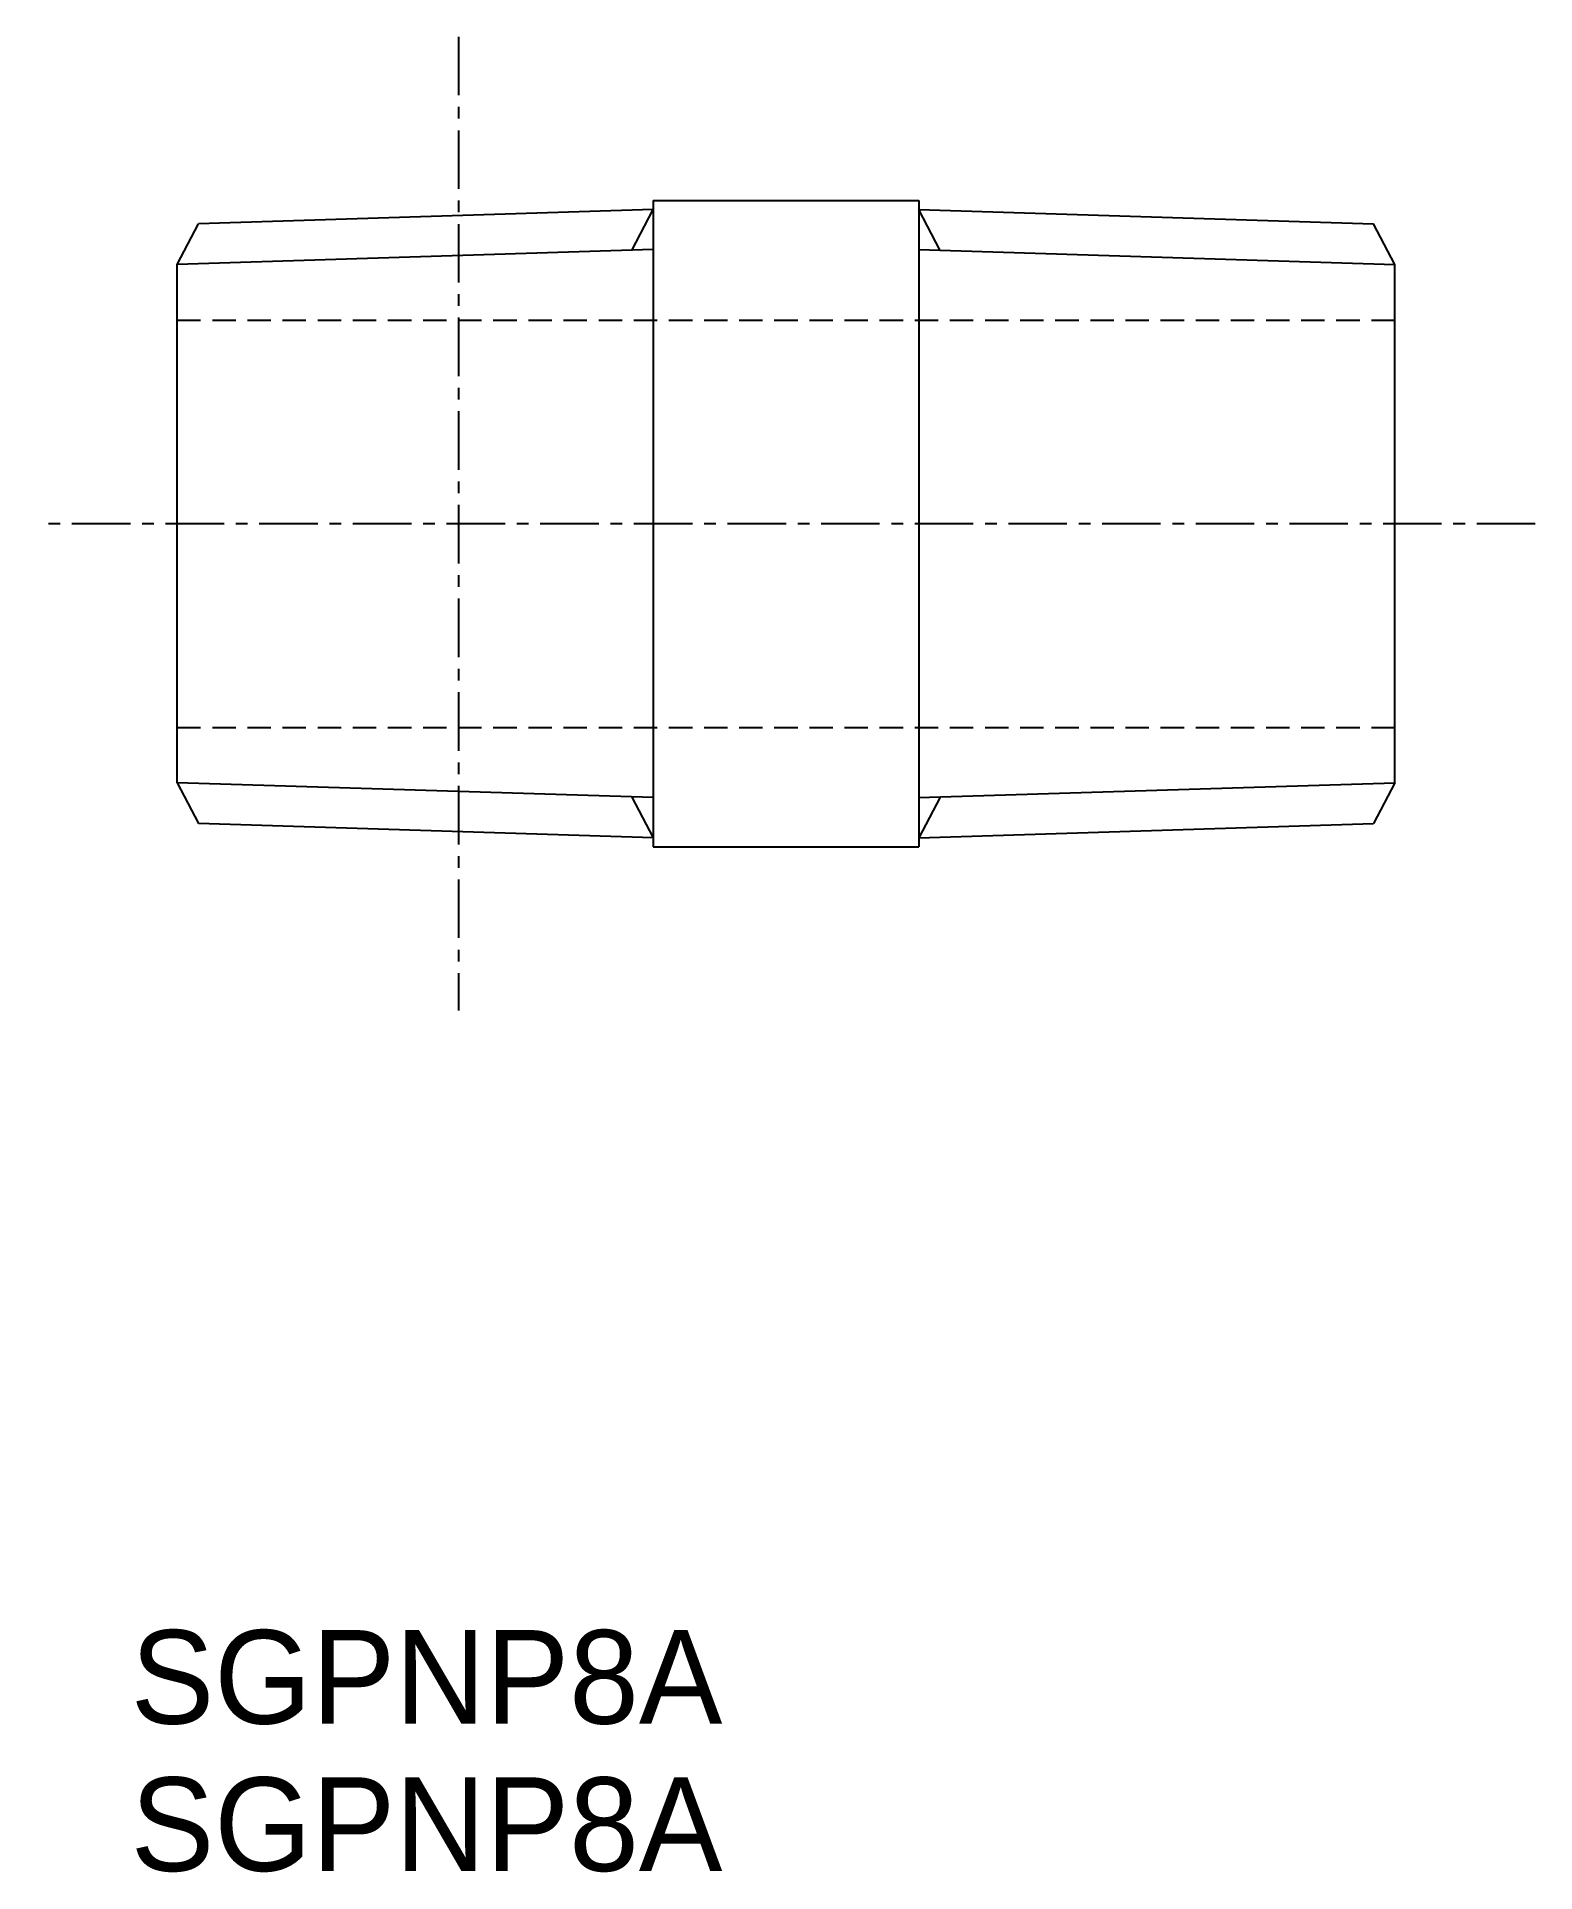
# Model space of a CAD drawing. Extents: x 16.8 to 48.8, y 70.2 to 109.4.
import ezdxf

# ---------------------------------------------------------------- set-up
doc = ezdxf.new("R2010")
doc.units = 0
doc.linetypes.add('CENTER', pattern=[2, 1.25, -0.25, 0.25, -0.25])
doc.linetypes.add('DASHED', pattern=[0.75, 0.5, -0.25])
doc.layers.get('0').update_dxf_attribs({"linetype": 'CONTINUOUS'})
doc.layers.add('CENTER', color=1, linetype='CENTER')

msp = doc.modelspace()

# ---------------------------------------------------------------- linework, layer by layer
at = {"color": 7, "linetype": 'CONTINUOUS'}
for p, q in [((29.945, 105.912), (35.619, 105.912)), ((29.945, 105.912), (29.945, 92.112)), ((35.619, 105.912), (35.619, 92.112)), ((29.945, 105.721), (20.235, 105.417)), ((35.619, 105.721), (45.329, 105.417)), ((19.782, 104.547), (20.235, 105.417)), ((45.782, 104.547), (45.329, 105.417)), ((19.782, 93.478), (19.782, 104.547)), ((45.782, 93.478), (45.782, 104.547)), ((19.782, 93.478), (20.235, 92.607)), ((45.782, 93.478), (45.329, 92.607)), ((29.945, 92.304), (20.235, 92.607)), ((35.619, 92.304), (45.329, 92.607)), ((29.945, 92.112), (35.619, 92.112))]:
    msp.add_line(p, q, dxfattribs=at)
at = {"color": 3, "linetype": 'CONTINUOUS'}
for p, q in [((29.492, 104.85), (29.945, 105.721)), ((36.072, 104.85), (35.619, 105.721)), ((29.945, 104.865), (19.782, 104.547)), ((35.619, 104.865), (45.782, 104.547)), ((29.945, 93.16), (19.782, 93.478)), ((35.619, 93.16), (45.782, 93.478)), ((29.492, 93.174), (29.945, 92.304)), ((36.072, 93.174), (35.619, 92.304))]:
    msp.add_line(p, q, dxfattribs=at)
at = {"color": 3, "linetype": 'DASHED'}
for p, q in [((19.782, 103.362), (45.782, 103.362)), ((19.782, 94.662), (45.782, 94.662))]:
    msp.add_line(p, q, dxfattribs=at)
at = {"layer": 'CENTER', "color": 1, "linetype": 'CENTER'}
for p, q in [((25.792, 109.413), (25.792, 88.611)), ((48.782, 99.012), (16.782, 99.012))]:
    msp.add_line(p, q, dxfattribs=at)

# ---------------------------------------------------------------- texts
at = {"color": 7, "linetype": 'CONTINUOUS'}
for p in [(18.789, 73.38), (18.789, 70.235)]:
    msp.add_text('SGPNP8A', height=2, dxfattribs=at).set_placement(p)

doc.saveas('drawing.dxf')
